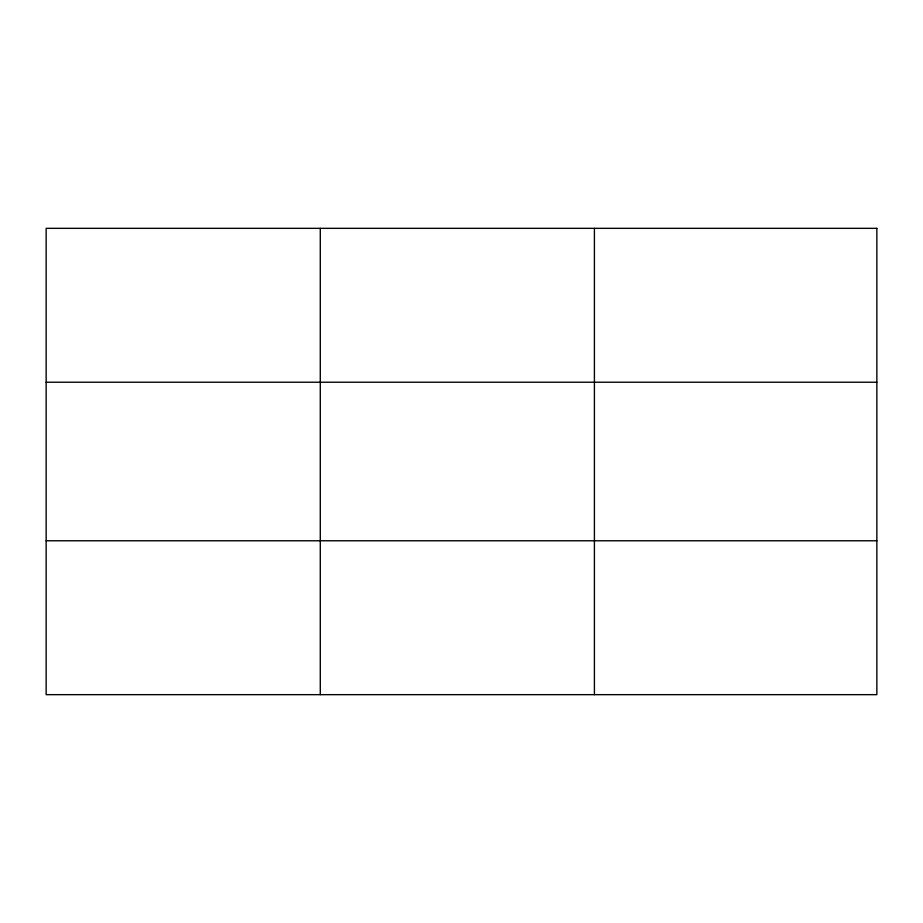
<?xml version="1.0" encoding="UTF-8"?>
<svg xmlns="http://www.w3.org/2000/svg" width="923" height="923" viewBox="0 0 923 923"><rect width="100%" height="100%" fill="white"/><g stroke="black" fill="none" stroke-linecap="round" stroke-linejoin="round"><path stroke-width="1.38" d="M320.281 228.339L320.281 694.661M594.412 228.339L594.412 694.661M46.15 382.226L876.85 382.226M46.15 540.774L876.85 540.774M876.85 228.339L876.85 694.661L46.15 694.661L46.15 228.339L876.85 228.339"/></g></svg>
